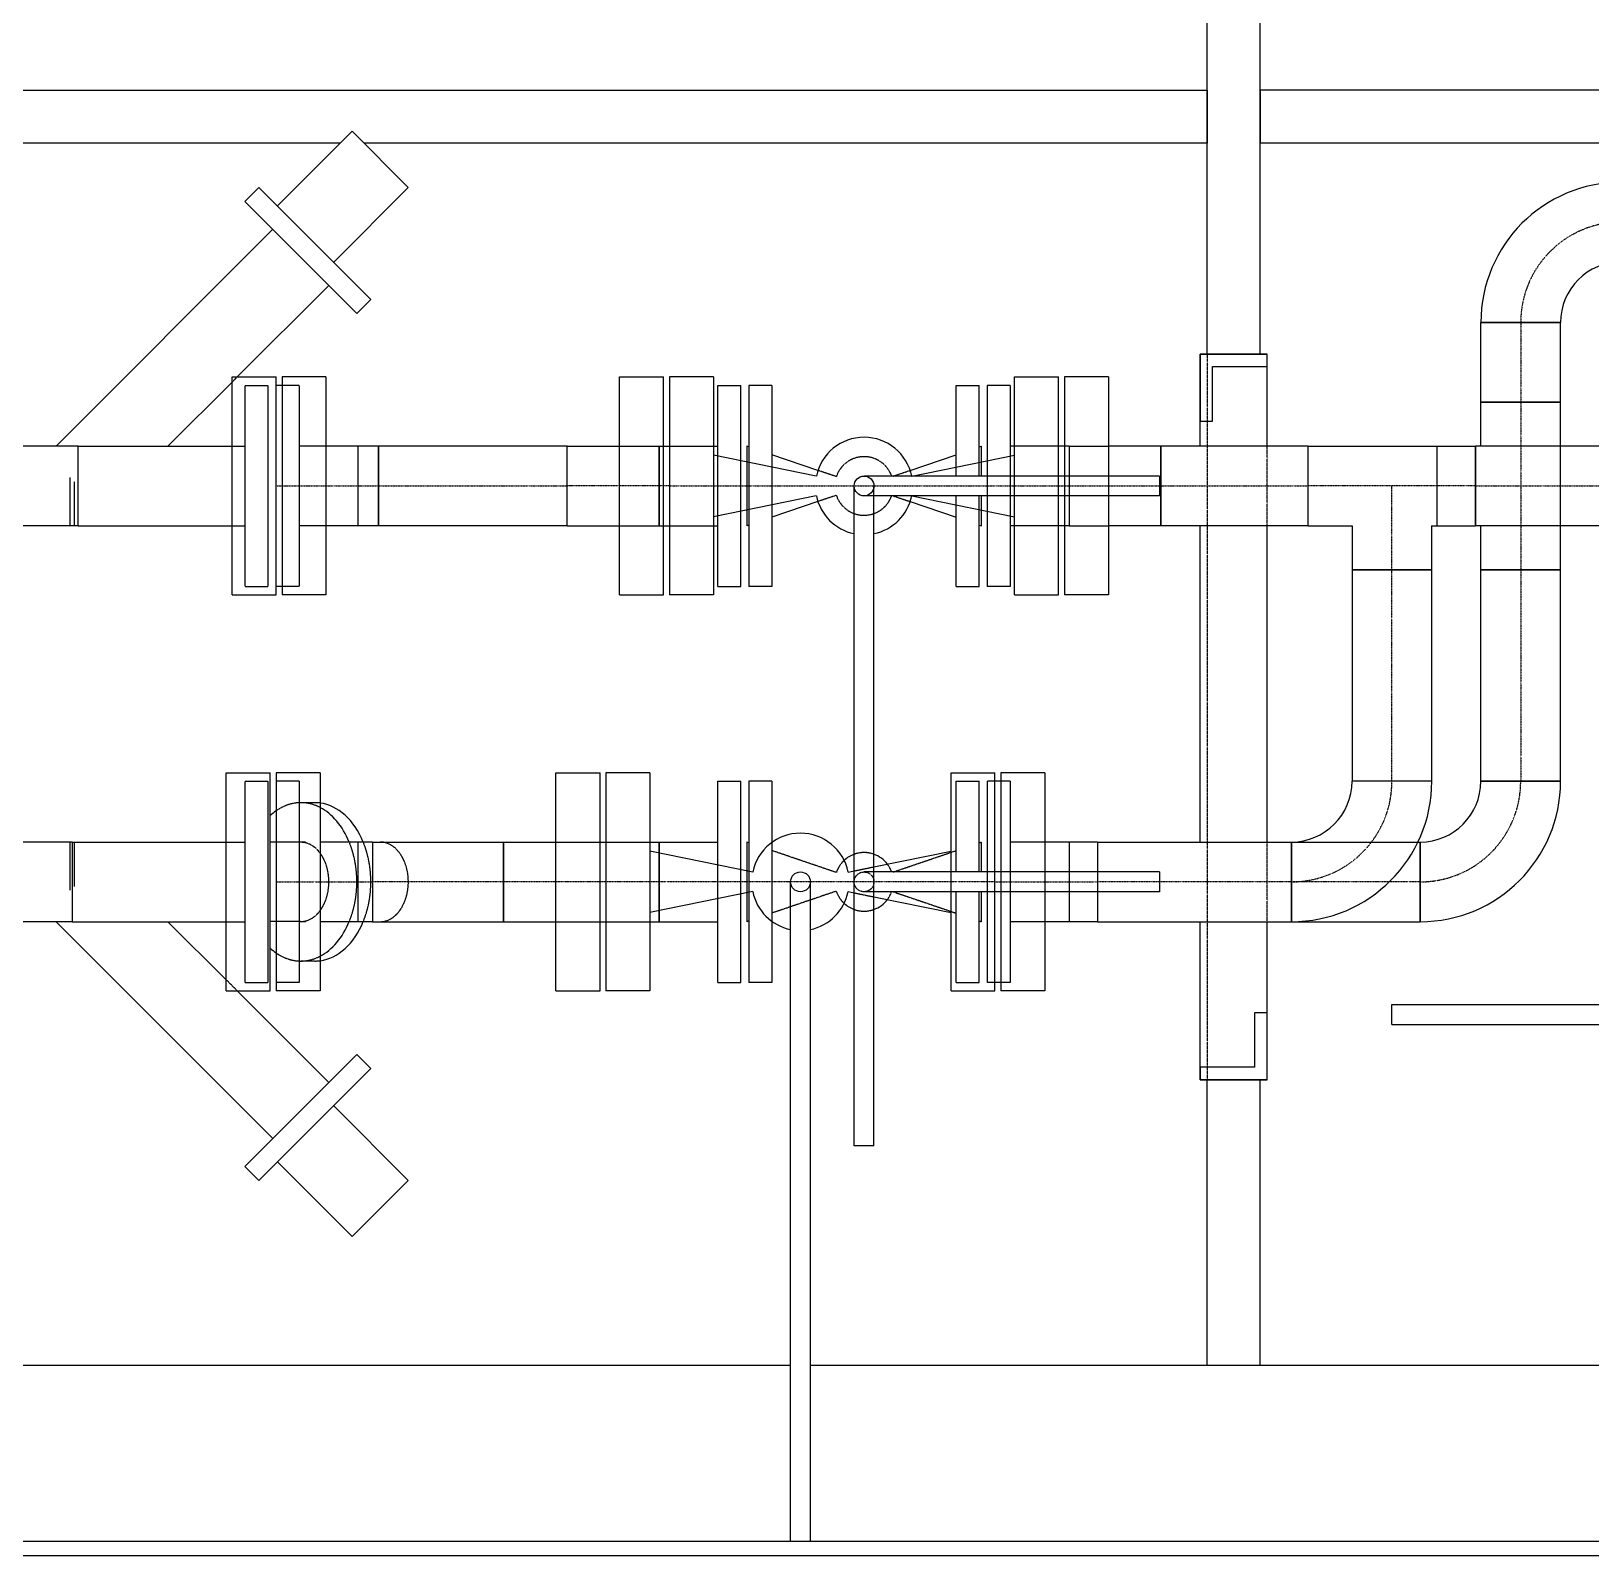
# Model space of a CAD drawing. Header units: millimetres. Extents: x -10011772 to -8149599, y 2847708 to 3434448.
# Drawn here: x -9498617 to -9496253, y 3161839 to 3164150 of the extents above; entities that cross this region are included whole.
import ezdxf

# ---------------------------------------------------------------- set-up
doc = ezdxf.new("R2010")
doc.units = ezdxf.units.MM
for name, pattern in [('DASHDOT2', [0.5, 0.25, -0.125, 0, -0.125]), ('DIVIDE2', [0.625, 0.25, -0.125, 0, -0.125, 0, -0.125]), ('HIDDEN2', [0.1875, 0.125, -0.0625])]:
    doc.linetypes.add(name, pattern=pattern)
doc.layers.add('总平面底图', color=9, linetype='Continuous')

# ---------------------------------------------------------------- blocks, each defined once
blk = doc.blocks.new('总平面底图 爆炸危险区 LOCATION I')
at = {"layer": '总平面底图', "linetype": 'Continuous'}
for p, q in [((226350.1, 118106.3), (226350.1, 118976.1)), ((226310, 118106.3), (226310, 118783.2)), ((225246.6, 118306.3), (226310, 118306.3)), ((226310, 118306.3), (226310, 118266.2)), ((226663.3, 118306.3), (226350.1, 118306.3)), ((226350.1, 118306.3), (226350.1, 118266.2)), ((225605.4, 118218.5), (225662, 118275.1)), ((225704.6, 118232.5), (225662, 118275.1)), ((225653, 118266.2), (225246.6, 118266.2)), ((226310, 118266.2), (225670.9, 118266.2)), ((226663.3, 118266.2), (226350.1, 118266.2)), ((225591.4, 118232.6), (225580.8, 118222)), ((225591.4, 118232.6), (225633.8, 118190.1)), ((225648.1, 118175.9), (225704.6, 118232.5)), ((225580.8, 118222), (225623.2, 118179.5)), ((225602, 118200.8), (225437.7, 118036.5)), ((225623.2, 118179.5), (225665.6, 118137.1)), ((225633.8, 118190.1), (225676.2, 118147.7)), ((225644.4, 118158.3), (225574.9, 118088.9)), ((225676.2, 118147.7), (225665.6, 118137.1)), ((226517.4, 118130.1), (226577.7, 118130.1)), ((226517.4, 118069.8), (226517.4, 118130.1)), ((226577.7, 118130.1), (226517.4, 118130.1)), ((226577.7, 118069.8), (226577.7, 118130.1)), ((226355.4, 118106.3), (226304.6, 118106.3)), ((226304.6, 118106.3), (226304.6, 118055.5)), ((226304.6, 118036.5), (226304.6, 118106.3)), ((226304.6, 118106.3), (226355.4, 118106.3)), ((226314.1, 118055.5), (226314.1, 118096.8)), ((226314.1, 118096.8), (226355.4, 118096.8)), ((226355.4, 118096.8), (226355.4, 118106.3)), ((226355.4, 118036.5), (226355.4, 118106.3)), ((225571.1, 118085), (225522.5, 118036.5)), ((225571.1, 117923.8), (225571.1, 118088.9)), ((225571.1, 118088.9), (225604.4, 118088.9)), ((225604.4, 117923.8), (225604.4, 118088.9)), ((225608.9, 118088.9), (225608.9, 117923.8)), ((225642.2, 118088.9), (225608.9, 118088.9)), ((225642.2, 118088.9), (225642.2, 117923.8)), ((225864.7, 118006.3), (225864.7, 118088.9)), ((225864.7, 118088.9), (225898.1, 118088.9)), ((225898.1, 118006.3), (225898.1, 118088.9)), ((225902.5, 118088.9), (225902.5, 118006.3)), ((225935.8, 118088.9), (225902.5, 118088.9)), ((225935.8, 118088.9), (225935.8, 118006.3)), ((226164.1, 118006.3), (226164.1, 118088.9)), ((226164.1, 118088.9), (226197.4, 118088.9)), ((226197.4, 118006.3), (226197.4, 118088.9)), ((226201.8, 118088.9), (226201.8, 118006.3)), ((226235.2, 118088.9), (226201.8, 118088.9)), ((226235.2, 118088.9), (226235.2, 118006.3)), ((225608.9, 118082.5), (225604.4, 118082.5)), ((225939.1, 118029), (225939.1, 118082.5)), ((225939.1, 118082.5), (225956.6, 118082.5)), ((225956.6, 118025.4), (225956.6, 118082.5)), ((225962.6, 118082.5), (225962.6, 118024.2)), ((225980.1, 118082.5), (225962.6, 118082.5)), ((225980.1, 118082.5), (225980.1, 118020.6)), ((226119.8, 118020.6), (226119.8, 118082.5)), ((226119.8, 118082.5), (226137.3, 118082.5)), ((226137.3, 118024.2), (226137.3, 118082.5)), ((226143.3, 118082.5), (226143.3, 118025.4)), ((226160.8, 118082.5), (226143.3, 118082.5)), ((226160.8, 118082.5), (226160.8, 118029)), ((226517.4, 118069.8), (226577.7, 118069.8)), ((226577.7, 118069.8), (226517.4, 118069.8)), ((226517.4, 118036.5), (226517.4, 118069.8)), ((226577.7, 118036.5), (226577.7, 118069.8)), ((226304.6, 118055.5), (226314.1, 118055.5)), ((225454.4, 118036.5), (225337.7, 118036.5)), ((225454.4, 117976.1), (225454.4, 118036.5)), ((225454.4, 118036.5), (225571.1, 118036.5)), ((225682, 118036.5), (225642.2, 118036.5)), ((225682, 117976.1), (225682, 118036.5)), ((225824.9, 118036.5), (225682, 118036.5)), ((225682, 118036.5), (225682, 117976.1)), ((225824.9, 117976.1), (225824.9, 118036.5)), ((225824.9, 118006.3), (225824.9, 118036.5)), ((225824.9, 118036.5), (225864.7, 118036.5)), ((225898.1, 118036.5), (225902.5, 118036.5)), ((225935.8, 118036.5), (225939.1, 118036.5)), ((226013.8, 118013.7), (225935.8, 118029.6)), ((225961.1, 118036.5), (225961.1, 118024.5)), ((225962.6, 118035.9), (225961.1, 118036.5)), ((226015, 118018.1), (225980.1, 118030)), ((226084.9, 118018.1), (226119.8, 118030)), ((226086.1, 118013.7), (226164.1, 118029.6)), ((226137.3, 118035.9), (226138.9, 118036.5)), ((226138.9, 118024.5), (226138.9, 118036.5)), ((226164.1, 118036.5), (226160.8, 118036.5)), ((226201.8, 118036.5), (226197.4, 118036.5)), ((226275, 118036.5), (226235.2, 118036.5)), ((226275, 118036.5), (226275, 118006.3)), ((226275, 117976.1), (226275, 118036.5)), ((226386.5, 118036.5), (226275, 118036.5)), ((226386.5, 117976.1), (226386.5, 118036.5)), ((226386.5, 117976.1), (226386.5, 118036.5)), ((226386.5, 118036.5), (226513.4, 118036.5)), ((226513.5, 118036.5), (226513.4, 118036.5)), ((226513.4, 117976.1), (226513.4, 118036.5)), ((226513.5, 117976.1), (226513.5, 118036.5)), ((226669.8, 118036.5), (226513.5, 118036.5)), ((226086.6, 118013.8), (226086, 118013.8)), ((226201.8, 118013.8), (226197.4, 118013.8)), ((225824.9, 117976.1), (225824.9, 118006.3)), ((225864.7, 117923.8), (225864.7, 118006.3)), ((225898.1, 117923.8), (225898.1, 118006.3)), ((225902.5, 118006.3), (225902.5, 117923.8)), ((225935.8, 118006.3), (225935.8, 117923.8)), ((226042.5, 117506.3), (226042.5, 118006.3)), ((226057.5, 117506.3), (226057.5, 118006.3)), ((226164.1, 117923.8), (226164.1, 118006.3)), ((226197.4, 117923.8), (226197.4, 118006.3)), ((226201.8, 118006.3), (226201.8, 117923.8)), ((226235.2, 118006.3), (226235.2, 117923.8)), ((226275, 118006.3), (226275, 117976.1)), ((226013.8, 117998.9), (225935.8, 117983)), ((226015, 117994.5), (225980.1, 117982.6)), ((225980.1, 117992), (225980.1, 117930.1)), ((226084.9, 117994.5), (226119.8, 117982.6)), ((226086.6, 117998.8), (226086, 117998.8)), ((226086.1, 117998.9), (226164.1, 117983)), ((226119.8, 117930.1), (226119.8, 117992)), ((226201.8, 117998.8), (226197.4, 117998.8)), ((225939.1, 117930.1), (225939.1, 117983.6)), ((225956.6, 117930.1), (225956.6, 117987.2)), ((225961.1, 117988.1), (225961.1, 117976.1)), ((225962.6, 117988.4), (225962.6, 117930.1)), ((226137.3, 117930.1), (226137.3, 117988.4)), ((226138.9, 117976.1), (226138.9, 117988.1)), ((226143.3, 117987.2), (226143.3, 117930.1)), ((226160.8, 117983.6), (226160.8, 117930.1)), ((225454.4, 117976.1), (225337.7, 117976.1)), ((225454.4, 117976.1), (225571.1, 117976.1)), ((225682, 117976.1), (225642.2, 117976.1)), ((225824.9, 117976.1), (225682, 117976.1)), ((225824.9, 117976.1), (225864.7, 117976.1)), ((225898.1, 117976.1), (225902.5, 117976.1)), ((225935.8, 117976.1), (225939.1, 117976.1)), ((225962.6, 117976.7), (225961.1, 117976.1)), ((226137.3, 117976.7), (226138.9, 117976.1)), ((226164.1, 117976.1), (226160.8, 117976.1)), ((226201.8, 117976.1), (226197.4, 117976.1)), ((226275, 117976.1), (226235.2, 117976.1)), ((226386.5, 117976.1), (226275, 117976.1)), ((226304.6, 117736.5), (226304.6, 117976.1)), ((226355.4, 117736.5), (226355.4, 117976.1)), ((226386.5, 117976.1), (226419.8, 117976.1)), ((226419.8, 117976.1), (226419.8, 117942.8)), ((226480.1, 117976.1), (226513.4, 117976.1)), ((226480.1, 117976.1), (226480.1, 117942.8)), ((226513.5, 117976.1), (226513.4, 117976.1)), ((226669.8, 117976.1), (226513.5, 117976.1)), ((226517.4, 117942.8), (226517.4, 117976.1)), ((226577.7, 117942.8), (226577.7, 117976.1)), ((226480.1, 117942.8), (226419.8, 117942.8)), ((226419.8, 117942.8), (226419.8, 117782.5)), ((226419.8, 117942.8), (226480.1, 117942.8)), ((226480.1, 117942.8), (226480.1, 117782.5)), ((226577.7, 117942.8), (226517.4, 117942.8)), ((226517.4, 117942.8), (226577.7, 117942.8)), ((226517.4, 117782.5), (226517.4, 117942.8)), ((226577.7, 117782.5), (226577.7, 117942.8)), ((225571.1, 117923.8), (225604.4, 117923.8)), ((225608.9, 117930.1), (225604.4, 117930.1)), ((225642.2, 117923.8), (225608.9, 117923.8)), ((225864.7, 117923.8), (225898.1, 117923.8)), ((225935.8, 117923.8), (225902.5, 117923.8)), ((225939.1, 117930.1), (225956.6, 117930.1)), ((225980.1, 117930.1), (225962.6, 117930.1)), ((226119.8, 117930.1), (226137.3, 117930.1)), ((226160.8, 117930.1), (226143.3, 117930.1)), ((226164.1, 117923.8), (226197.4, 117923.8)), ((226235.2, 117923.8), (226201.8, 117923.8)), ((225566.6, 117623.8), (225566.6, 117788.9)), ((225566.6, 117788.9), (225600, 117788.9)), ((225600, 117623.8), (225600, 117788.9)), ((225604.4, 117788.9), (225604.4, 117623.8)), ((225637.7, 117788.9), (225604.4, 117788.9)), ((225637.7, 117788.9), (225637.7, 117623.8)), ((225816.5, 117706.3), (225816.5, 117788.9)), ((225816.5, 117788.9), (225849.9, 117788.9)), ((225849.9, 117706.3), (225849.9, 117788.9)), ((225854.3, 117788.9), (225854.3, 117706.3)), ((225887.7, 117788.9), (225854.3, 117788.9)), ((225887.7, 117788.9), (225887.7, 117706.3)), ((226115.9, 117706.3), (226115.9, 117788.9)), ((226115.9, 117788.9), (226149.2, 117788.9)), ((226149.2, 117706.3), (226149.2, 117788.9)), ((226153.7, 117788.9), (226153.7, 117706.3)), ((226187, 117788.9), (226153.7, 117788.9)), ((226187, 117788.9), (226187, 117706.3)), ((225939.1, 117719.1), (225939.1, 117782.5)), ((225939.1, 117782.5), (225956.6, 117782.5)), ((225956.6, 117715.5), (225956.6, 117782.5)), ((225962.6, 117782.5), (225962.6, 117714.3)), ((225980.1, 117782.5), (225962.6, 117782.5)), ((225980.1, 117782.5), (225980.1, 117736.1)), ((226153.7, 117782.5), (226149.2, 117782.5)), ((226480.1, 117782.5), (226419.8, 117782.5)), ((226480.1, 117782.5), (226419.8, 117782.5)), ((226577.7, 117782.5), (226517.4, 117782.5)), ((226517.4, 117782.5), (226577.7, 117782.5)), ((225450, 117736.5), (225333.3, 117736.5)), ((225450, 117736.5), (225450, 117676.1)), ((225450, 117736.5), (225566.6, 117736.5)), ((225604.4, 117736.3), (225600, 117736.3)), ((225677.6, 117736.5), (225637.7, 117736.5)), ((225677.6, 117736.5), (225677.6, 117676.1)), ((225677.6, 117736.5), (225677.6, 117676.1)), ((225677.6, 117736.5), (225776.7, 117736.5)), ((225776.7, 117706.3), (225776.7, 117736.5)), ((225776.7, 117736.5), (225816.5, 117736.5)), ((225776.7, 117736.5), (225776.7, 117676.1)), ((225849.9, 117736.5), (225854.3, 117736.5)), ((225887.7, 117736.5), (225894.6, 117736.5)), ((225965.7, 117713.7), (225887.7, 117729.6)), ((225894.6, 117736.5), (225894.6, 117728.2)), ((225894.6, 117728.2), (225894.6, 117736.5)), ((225894.6, 117736.5), (225939.1, 117736.5)), ((225961.1, 117736.5), (225961.1, 117714.6)), ((225962.6, 117735.9), (225961.1, 117736.5)), ((226057.5, 117717.7), (226115.9, 117729.6)), ((226226.8, 117736.5), (226187, 117736.5)), ((226226.8, 117736.5), (226226.8, 117706.3)), ((226226.8, 117736.5), (226226.8, 117706.3)), ((226226.8, 117736.5), (226373.8, 117736.5)), ((226373.8, 117736.5), (226373.8, 117706.3)), ((226373.8, 117676.1), (226373.8, 117736.5)), ((226469.6, 117736.5), (226471.4, 117736.5)), ((226471.4, 117736.5), (226471.4, 117706.3)), ((226471.4, 117676.1), (226471.4, 117736.5)), ((225776.7, 117676.1), (225776.7, 117706.3)), ((225816.5, 117623.8), (225816.5, 117706.3)), ((225849.9, 117623.8), (225849.9, 117706.3)), ((225854.3, 117706.3), (225854.3, 117623.8)), ((225887.7, 117706.3), (225887.7, 117623.8)), ((225994.3, 117206.3), (225994.3, 117706.3)), ((226009.3, 117206.3), (226009.3, 117706.3)), ((226037.9, 117713.7), (226042.5, 117714.6)), ((226115.9, 117623.8), (226115.9, 117706.3)), ((226153.7, 117713.8), (226149.2, 117713.8)), ((226149.2, 117623.8), (226149.2, 117706.3)), ((226153.7, 117706.3), (226153.7, 117623.8)), ((226187, 117706.3), (226187, 117623.8)), ((226226.8, 117706.3), (226226.8, 117676.1)), ((226226.8, 117706.3), (226226.8, 117676.1)), ((226373.8, 117706.3), (226373.8, 117676.1)), ((226471.4, 117706.3), (226471.4, 117676.1)), ((225965.7, 117698.9), (225887.7, 117683)), ((225956.6, 117630.1), (225956.6, 117697.1)), ((225961.1, 117698), (225961.1, 117676.1)), ((225962.6, 117698.3), (225962.6, 117630.1)), ((226037.9, 117698.9), (226042.5, 117698)), ((226057.5, 117694.9), (226115.9, 117683)), ((226153.7, 117698.8), (226149.2, 117698.8)), ((225894.6, 117684.4), (225894.6, 117676.1)), ((225894.6, 117676.1), (225894.6, 117684.4)), ((225939.1, 117630.1), (225939.1, 117693.5)), ((225450, 117676.1), (225333.3, 117676.1)), ((225602, 117511.8), (225437.7, 117676.1)), ((225450, 117676.1), (225566.6, 117676.1)), ((225566.6, 117632.1), (225522.5, 117676.1)), ((225604.4, 117676.3), (225600, 117676.3)), ((225677.6, 117676.1), (225637.7, 117676.1)), ((225677.6, 117676.1), (225776.7, 117676.1)), ((225776.7, 117676.1), (225816.5, 117676.1)), ((225849.9, 117676.1), (225854.3, 117676.1)), ((225887.7, 117676.1), (225894.6, 117676.1)), ((225894.6, 117676.1), (225939.1, 117676.1)), ((225962.6, 117676.7), (225961.1, 117676.1)), ((225980.1, 117676.5), (225980.1, 117630.1)), ((226226.8, 117676.1), (226187, 117676.1)), ((226226.8, 117676.1), (226373.8, 117676.1)), ((226304.6, 117556.3), (226304.6, 117676.1)), ((226355.4, 117556.3), (226355.4, 117676.1)), ((226373.8, 117676.1), (226471.4, 117676.1)), ((225566.6, 117623.8), (225600, 117623.8)), ((225644.4, 117554.3), (225574.9, 117623.8)), ((225637.7, 117623.8), (225604.4, 117623.8)), ((225816.5, 117623.8), (225849.9, 117623.8)), ((225887.7, 117623.8), (225854.3, 117623.8)), ((225939.1, 117630.1), (225956.6, 117630.1)), ((225980.1, 117630.1), (225962.6, 117630.1)), ((226115.9, 117623.8), (226149.2, 117623.8)), ((226153.7, 117630.1), (226149.2, 117630.1)), ((226187, 117623.8), (226153.7, 117623.8)), ((226450, 117598.3), (226450, 117613.3)), ((226450, 117613.3), (226942.5, 117613.3)), ((226355.4, 117607.1), (226345.9, 117607.1)), ((226345.9, 117607.1), (226345.9, 117565.8)), ((226355.4, 117556.3), (226355.4, 117607.1)), ((226450, 117598.3), (226692.7, 117598.3)), ((225665.6, 117575.5), (225580.8, 117490.6)), ((225676.2, 117564.9), (225591.4, 117480)), ((225676.2, 117564.9), (225665.6, 117575.5)), ((226345.9, 117565.8), (226304.6, 117565.8)), ((226304.6, 117565.8), (226304.6, 117556.3)), ((226355.4, 117556.3), (226304.6, 117556.3)), ((226304.6, 117556.3), (226355.4, 117556.3)), ((226310, 117339.7), (226310, 117556.3)), ((226350.1, 117339.7), (226350.1, 117556.3)), ((225648.1, 117536.7), (225704.6, 117480.1)), ((226050, 117506.3), (226042.5, 117506.3)), ((226057.5, 117506.3), (226050, 117506.3)), ((225605.4, 117494.1), (225662, 117437.5)), ((225591.4, 117480), (225580.8, 117490.6)), ((225662, 117437.5), (225704.6, 117480.1)), ((225994.3, 117339.7), (224907.5, 117339.7)), ((227458, 117339.7), (226009.3, 117339.7)), ((226350.1, 117339.7), (226310, 117339.7)), ((225994.3, 117206.3), (224907.5, 117206.3)), ((226001.8, 117206.3), (225994.3, 117206.3)), ((226009.3, 117206.3), (226001.8, 117206.3)), ((232800, 117206.3), (226009.3, 117206.3))]:
    blk.add_line(p, q, dxfattribs=at)
at = {"layer": '总平面底图', "linetype": 'DIVIDE2'}
for p, q in [((226547.6, 118130.1), (226547.6, 118069.8)), ((226547.6, 118130.1), (226547.6, 118130.1)), ((226547.6, 118130.1), (226547.6, 118130.1)), ((226547.6, 118069.8), (226547.6, 118069.8)), ((226547.6, 118069.8), (226547.6, 118036.5)), ((226547.6, 118036.5), (226547.6, 117976.1)), ((225604.4, 118006.3), (225608.9, 118006.3)), ((225608.9, 118006.3), (225682, 118006.3)), ((225682, 118006.3), (225824.9, 118006.3)), ((225898.1, 118006.3), (225824.9, 118006.3)), ((225902.5, 118006.3), (225898.1, 118006.3)), ((225902.5, 118006.3), (226197.4, 118006.3)), ((226197.4, 118006.3), (226201.8, 118006.3)), ((226201.8, 118006.3), (226275, 118006.3)), ((226275, 118006.3), (226386.5, 118006.3)), ((226513.4, 118006.3), (226386.5, 118006.3)), ((226386.5, 118006.3), (226386.5, 118006.3)), ((226386.5, 118006.3), (226386.5, 118006.3)), ((226450, 117942.8), (226450, 118006.3)), ((226513.5, 118006.3), (226513.4, 118006.3)), ((226513.5, 118006.3), (226669.8, 118006.3)), ((226547.6, 117976.1), (226547.6, 117942.8)), ((226450, 117782.5), (226450, 117942.8)), ((226450, 117942.8), (226450, 117942.8)), ((226547.6, 117942.8), (226547.6, 117942.8)), ((226547.6, 117942.8), (226547.6, 117942.8)), ((226547.6, 117942.8), (226547.6, 117782.5)), ((226450, 117782.5), (226450, 117782.5)), ((226450, 117782.5), (226450, 117782.5)), ((226547.6, 117782.5), (226547.6, 117782.5)), ((226547.6, 117782.5), (226547.6, 117782.5)), ((225604.4, 117706.3), (225677.6, 117706.3)), ((225776.7, 117706.3), (225677.6, 117706.3)), ((225849.9, 117706.3), (225776.7, 117706.3)), ((225854.3, 117706.3), (225849.9, 117706.3)), ((226042.5, 117706.3), (225854.3, 117706.3)), ((226057.5, 117706.3), (226042.5, 117706.3)), ((226149.2, 117706.3), (226057.5, 117706.3)), ((226149.2, 117706.3), (226153.7, 117706.3)), ((226153.7, 117706.3), (226226.8, 117706.3)), ((226373.8, 117706.3), (226226.8, 117706.3)), ((226448, 117706.3), (226373.8, 117706.3)), ((226373.8, 117706.3), (226373.8, 117706.3)), ((226373.8, 117706.3), (226373.8, 117706.3)), ((226471.4, 117706.3), (226448, 117706.3)), ((226471.4, 117706.3), (226471.4, 117706.3)), ((226471.4, 117706.3), (226471.4, 117706.3))]:
    blk.add_line(p, q, dxfattribs=at)
at = {"layer": '总平面底图', "linetype": 'DASHDOT2'}
for p, q in [((226310, 118106.3), (226310, 117556.3)), ((226355.4, 117976.1), (226355.4, 118036.5)), ((226355.4, 117676.1), (226355.4, 117736.5)), ((226355.4, 117556.3), (226355.4, 117607.1))]:
    blk.add_line(p, q, dxfattribs=at)
at = {"layer": '总平面底图', "linetype": 'HIDDEN2'}
for p, q in [((225574.9, 118088.9), (225571.1, 118085)), ((225580.9, 117930.1), (225580.9, 118082.5)), ((225580.9, 118082.5), (225598.4, 118082.5)), ((225598.4, 117930.1), (225598.4, 118082.5)), ((225621.9, 118082.5), (225608.9, 118082.5)), ((225621.9, 118082.5), (225621.9, 117930.1)), ((225571.1, 118036.5), (225580.9, 118036.5)), ((225642.2, 118036.5), (225621.9, 118036.5)), ((225666.4, 118036.5), (225666.4, 117976.1)), ((225666.4, 118036.5), (225666.4, 117976.1)), ((225864.7, 118036.5), (225894.6, 118036.5)), ((225894.6, 118036.5), (225894.6, 117976.1)), ((225894.6, 118006.3), (225894.6, 118036.5)), ((225894.6, 118036.5), (225898.1, 118036.5)), ((225902.5, 118036.5), (225935.8, 118036.5)), ((225939.1, 118006.3), (225939.1, 118029)), ((225956.6, 118006.3), (225956.6, 118025.4)), ((226143.3, 118025.4), (226143.3, 118006.3)), ((226160.8, 118029), (226160.8, 118006.3)), ((226197.4, 118036.5), (226164.1, 118036.5)), ((226205.3, 118036.5), (226201.8, 118036.5)), ((226205.3, 118036.5), (226205.3, 118006.3)), ((226205.3, 118036.5), (226205.3, 117976.1)), ((226205.3, 118036.5), (226235.2, 118036.5)), ((226484.1, 118036.5), (226484.1, 117976.1)), ((226484.1, 118036.5), (226484.1, 118006.3)), ((226577.7, 117976.1), (226577.7, 118036.5)), ((225961.1, 118024.5), (225961.1, 118006.3)), ((225962.6, 118024.2), (225962.6, 118006.3)), ((225980.1, 118020.6), (225980.1, 118006.3)), ((226028.9, 118013.4), (226015, 118018.1)), ((226086, 118013.8), (226050, 118013.8)), ((226072.1, 118013.8), (226084.9, 118018.1)), ((226197.4, 118013.8), (226086.6, 118013.8)), ((226119.8, 118013.8), (226119.8, 118020.6)), ((226137.3, 118013.8), (226137.3, 118024.2)), ((226138.9, 118013.8), (226138.9, 118024.5)), ((226273.8, 118013.8), (226201.8, 118013.8)), ((226273.8, 118013.8), (226273.8, 118006.3)), ((225448.4, 117976.1), (225448.4, 118012.7)), ((225451.5, 118009.7), (225451.5, 117976.1)), ((225894.6, 117976.1), (225894.6, 118006.3)), ((225939.1, 117983.6), (225939.1, 118006.3)), ((225956.6, 117987.2), (225956.6, 118006.3)), ((225961.1, 118006.3), (225961.1, 117988.1)), ((225962.6, 118006.3), (225962.6, 117988.4)), ((225980.1, 118006.3), (225980.1, 117992)), ((226143.3, 118006.3), (226143.3, 117987.2)), ((226160.8, 118006.3), (226160.8, 117983.6)), ((226205.3, 118006.3), (226205.3, 117976.1)), ((226273.8, 118006.3), (226273.8, 117998.8)), ((226484.1, 118006.3), (226484.1, 117976.1)), ((226028.9, 117999.2), (226015, 117994.5)), ((226086, 117998.8), (226050, 117998.8)), ((226072.1, 117998.8), (226084.9, 117994.5)), ((226197.4, 117998.8), (226086.6, 117998.8)), ((226119.8, 117992), (226119.8, 117998.8)), ((226137.3, 117988.4), (226137.3, 117998.8)), ((226138.9, 117988.1), (226138.9, 117998.8)), ((226273.8, 117998.8), (226201.8, 117998.8)), ((225571.1, 117976.1), (225580.9, 117976.1)), ((225642.2, 117976.1), (225621.9, 117976.1)), ((225864.7, 117976.1), (225894.6, 117976.1)), ((225894.6, 117976.1), (225898.1, 117976.1)), ((225902.5, 117976.1), (225935.8, 117976.1)), ((226197.4, 117976.1), (226164.1, 117976.1)), ((226205.3, 117976.1), (226201.8, 117976.1)), ((226205.3, 117976.1), (226235.2, 117976.1)), ((225580.9, 117930.1), (225598.4, 117930.1)), ((225621.9, 117930.1), (225608.9, 117930.1)), ((225580.9, 117630.1), (225580.9, 117782.5)), ((225580.9, 117782.5), (225598.4, 117782.5)), ((225598.4, 117630.1), (225598.4, 117782.5)), ((225621.9, 117782.5), (225604.4, 117782.5)), ((225621.9, 117782.5), (225621.9, 117630.1)), ((226119.8, 117713.8), (226119.8, 117782.5)), ((226119.8, 117782.5), (226137.3, 117782.5)), ((226137.3, 117713.8), (226137.3, 117782.5)), ((226143.3, 117782.5), (226143.3, 117706.3)), ((226149.2, 117782.5), (226143.3, 117782.5)), ((226160.8, 117782.5), (226153.7, 117782.5)), ((226160.8, 117782.5), (226160.8, 117706.3)), ((225633.8, 117766.3), (225623.2, 117766.3)), ((225448.4, 117699.9), (225448.4, 117736.5)), ((225451.5, 117736.5), (225451.5, 117702.9)), ((225566.6, 117736.5), (225580.9, 117736.5)), ((225623.2, 117736.3), (225604.4, 117736.3)), ((225626.7, 117736.5), (225621.9, 117736.5)), ((225666.4, 117736.5), (225666.4, 117676.1)), ((225666.4, 117736.5), (225666.4, 117676.1)), ((225816.5, 117736.5), (225849.9, 117736.5)), ((225854.3, 117736.5), (225887.7, 117736.5)), ((225980.1, 117736.1), (225980.1, 117706.3)), ((226028.9, 117713.4), (225980.1, 117730)), ((226072.1, 117713.8), (226119.8, 117730)), ((226137.3, 117735.9), (226138.9, 117736.5)), ((226138.9, 117713.8), (226138.9, 117736.5)), ((226187, 117736.5), (226160.8, 117736.5)), ((226205.3, 117736.5), (226205.3, 117706.3)), ((226205.3, 117736.5), (226205.3, 117706.3)), ((226373.8, 117736.5), (226469.6, 117736.5)), ((225894.6, 117728.2), (225894.6, 117684.4)), ((225894.6, 117706.3), (225894.6, 117728.2)), ((225939.1, 117706.3), (225939.1, 117719.1)), ((226042.5, 117714.6), (226057.5, 117717.7)), ((225894.6, 117684.4), (225894.6, 117706.3)), ((225939.1, 117693.5), (225939.1, 117706.3)), ((225956.6, 117706.3), (225956.6, 117715.5)), ((225956.6, 117697.1), (225956.6, 117706.3)), ((225961.1, 117714.6), (225961.1, 117706.3)), ((225961.1, 117706.3), (225961.1, 117698)), ((225962.6, 117714.3), (225962.6, 117706.3)), ((225962.6, 117706.3), (225962.6, 117698.3)), ((225980.1, 117706.3), (225980.1, 117676.5)), ((226149.2, 117713.8), (226050, 117713.8)), ((226143.3, 117706.3), (226143.3, 117630.1)), ((226273.8, 117713.8), (226153.7, 117713.8)), ((226160.8, 117706.3), (226160.8, 117630.1)), ((226205.3, 117706.3), (226205.3, 117676.1)), ((226205.3, 117706.3), (226205.3, 117676.1)), ((226273.8, 117713.8), (226273.8, 117706.3)), ((226273.8, 117706.3), (226273.8, 117698.8)), ((226028.9, 117699.2), (225980.1, 117682.6)), ((226042.5, 117698), (226057.5, 117694.9)), ((226149.2, 117698.8), (226050, 117698.8)), ((226072.1, 117698.8), (226119.8, 117682.6)), ((226119.8, 117630.1), (226119.8, 117698.8)), ((226137.3, 117630.1), (226137.3, 117698.8)), ((226138.9, 117676.1), (226138.9, 117698.8)), ((226273.8, 117698.8), (226153.7, 117698.8)), ((225566.6, 117676.1), (225580.9, 117676.1)), ((225623.2, 117676.3), (225604.4, 117676.3)), ((225626.7, 117676.1), (225621.9, 117676.1)), ((225816.5, 117676.1), (225849.9, 117676.1)), ((225854.3, 117676.1), (225887.7, 117676.1)), ((226137.3, 117676.7), (226138.9, 117676.1)), ((226187, 117676.1), (226160.8, 117676.1)), ((225633.8, 117646.3), (225623.2, 117646.3)), ((225574.9, 117623.8), (225566.6, 117632.1)), ((225580.9, 117630.1), (225598.4, 117630.1)), ((225621.9, 117630.1), (225604.4, 117630.1)), ((226119.8, 117630.1), (226137.3, 117630.1)), ((226149.2, 117630.1), (226143.3, 117630.1)), ((226160.8, 117630.1), (226153.7, 117630.1))]:
    blk.add_line(p, q, dxfattribs=at)
at = {"layer": '总平面底图'}
blk.add_line((232798.7, 117195.6), (224298.7, 117195.6), dxfattribs=at)
at = {"layer": '总平面底图', "linetype": 'Continuous'}
for centre in [(226050, 118006.3), (226001.8, 117706.3)]:
    blk.add_circle(centre, 7.5, dxfattribs=at)
at = {"layer": '总平面底图', "linetype": 'HIDDEN2'}
blk.add_circle((226050, 117706.3), 7.5, dxfattribs=at)
at = {"layer": '总平面底图', "linetype": 'Continuous'}
for centre, radius, start, end in [((226623.8, 118130.1), 106.4, 90, 180), ((226623.8, 118130.1), 46, 90, 180), ((226050, 118006.3), 36.9, 11.5612, 168.4388), ((226050, 118006.3), 36.9, 191.5612, 258.2605), ((226050, 118006.3), 36.9, 281.7395, 348.4388), ((226373.8, 117782.5), 106.4, 270, 0), ((226373.8, 117782.5), 46, 270, 0), ((226471.4, 117782.5), 106.4, 270, 0), ((226471.4, 117782.5), 46, 270, 0), ((226001.8, 117706.3), 36.9, 11.5612, 168.4388), ((226050, 117706.3), 22.2, 109.7221, 132.8485), ((226050, 117706.3), 22.2, 37.312, 70.2779), ((226001.8, 117706.3), 36.9, 191.5612, 258.2605), ((226001.8, 117706.3), 36.9, 281.7395, 348.4388), ((226050, 117706.3), 22.2, 227.1515, 250.2779), ((226050, 117706.3), 22.2, 289.7221, 322.688)]:
    blk.add_arc(centre, radius, start, end, dxfattribs=at)
at = {"layer": '总平面底图', "linetype": 'DIVIDE2'}
for centre, start, end in [((226623.8, 118130.1), 90, 180), ((226373.8, 117782.5), 270, 0), ((226471.4, 117782.5), 270, 0)]:
    blk.add_arc(centre, 76.2, start, end, dxfattribs=at)
at = {"layer": '总平面底图', "linetype": 'HIDDEN2'}
for centre, start, end in [((226050, 118006.3), 19.7221, 161.2587), ((226050, 118006.3), 198.7413, 340.2779), ((226050, 117706.3), 132.8485, 161.2587), ((226050, 117706.3), 70.2779, 109.7221), ((226050, 117706.3), 19.7221, 37.312), ((226050, 117706.3), 198.7413, 227.1515), ((226050, 117706.3), 322.688, 340.2779), ((226050, 117706.3), 250.2779, 289.7221)]:
    blk.add_arc(centre, 22.2, start, end, dxfattribs=at)
for centre, major_axis, start_param, end_param in [((225623.2, 117706.3), (0, 60), 0, 0.458844), ((225623.2, 117706.3), (0, 60), 5.933225, 6.283185), ((225633.8, 117706.3), (0, 60), 6.190191, 6.283185), ((225623.2, 117706.3), (0, 30), 3.141593, 6.283185), ((225623.2, 117706.3), (0, -60), 1.044067, 2.097525), ((225633.8, 117706.3), (0, -60), 1.044067, 2.097525), ((225683.3, 117706.3), (0, -30.2), 0, 3.141593), ((225623.2, 117706.3), (0, -60), 5.824341, 6.633146), ((225633.8, 117706.3), (0, -60), 0, 0.092994)]:
    blk.add_ellipse(centre, major_axis=major_axis, ratio=0.707107, start_param=start_param, end_param=end_param, dxfattribs=at)
at = {"layer": '总平面底图', "linetype": 'Continuous'}
for centre, major_axis, start_param, end_param in [((225633.8, 117706.3), (0, 60), 5.239118, 6.190191), ((225623.2, 117706.3), (0, 60), 0.458844, 0.579732), ((225623.2, 117706.3), (0, 60), 5.239118, 5.933225), ((225623.2, 117706.3), (0, -60), 0.34996, 1.044067), ((225633.8, 117706.3), (0, -60), 0.092994, 1.044067), ((225623.2, 117706.3), (0, -60), 5.703454, 5.824341)]:
    blk.add_ellipse(centre, major_axis=major_axis, ratio=0.707107, start_param=start_param, end_param=end_param, dxfattribs=at)

msp = doc.modelspace()

# ---------------------------------------------------------------- block references
at = {"layer": '总平面底图', "xscale": 2, "yscale": 2, "zscale": 2}
msp.add_blockref('总平面底图 爆炸危险区 LOCATION I', (-9949454.3, 2927447.9), dxfattribs=at)

doc.saveas('drawing.dxf')
